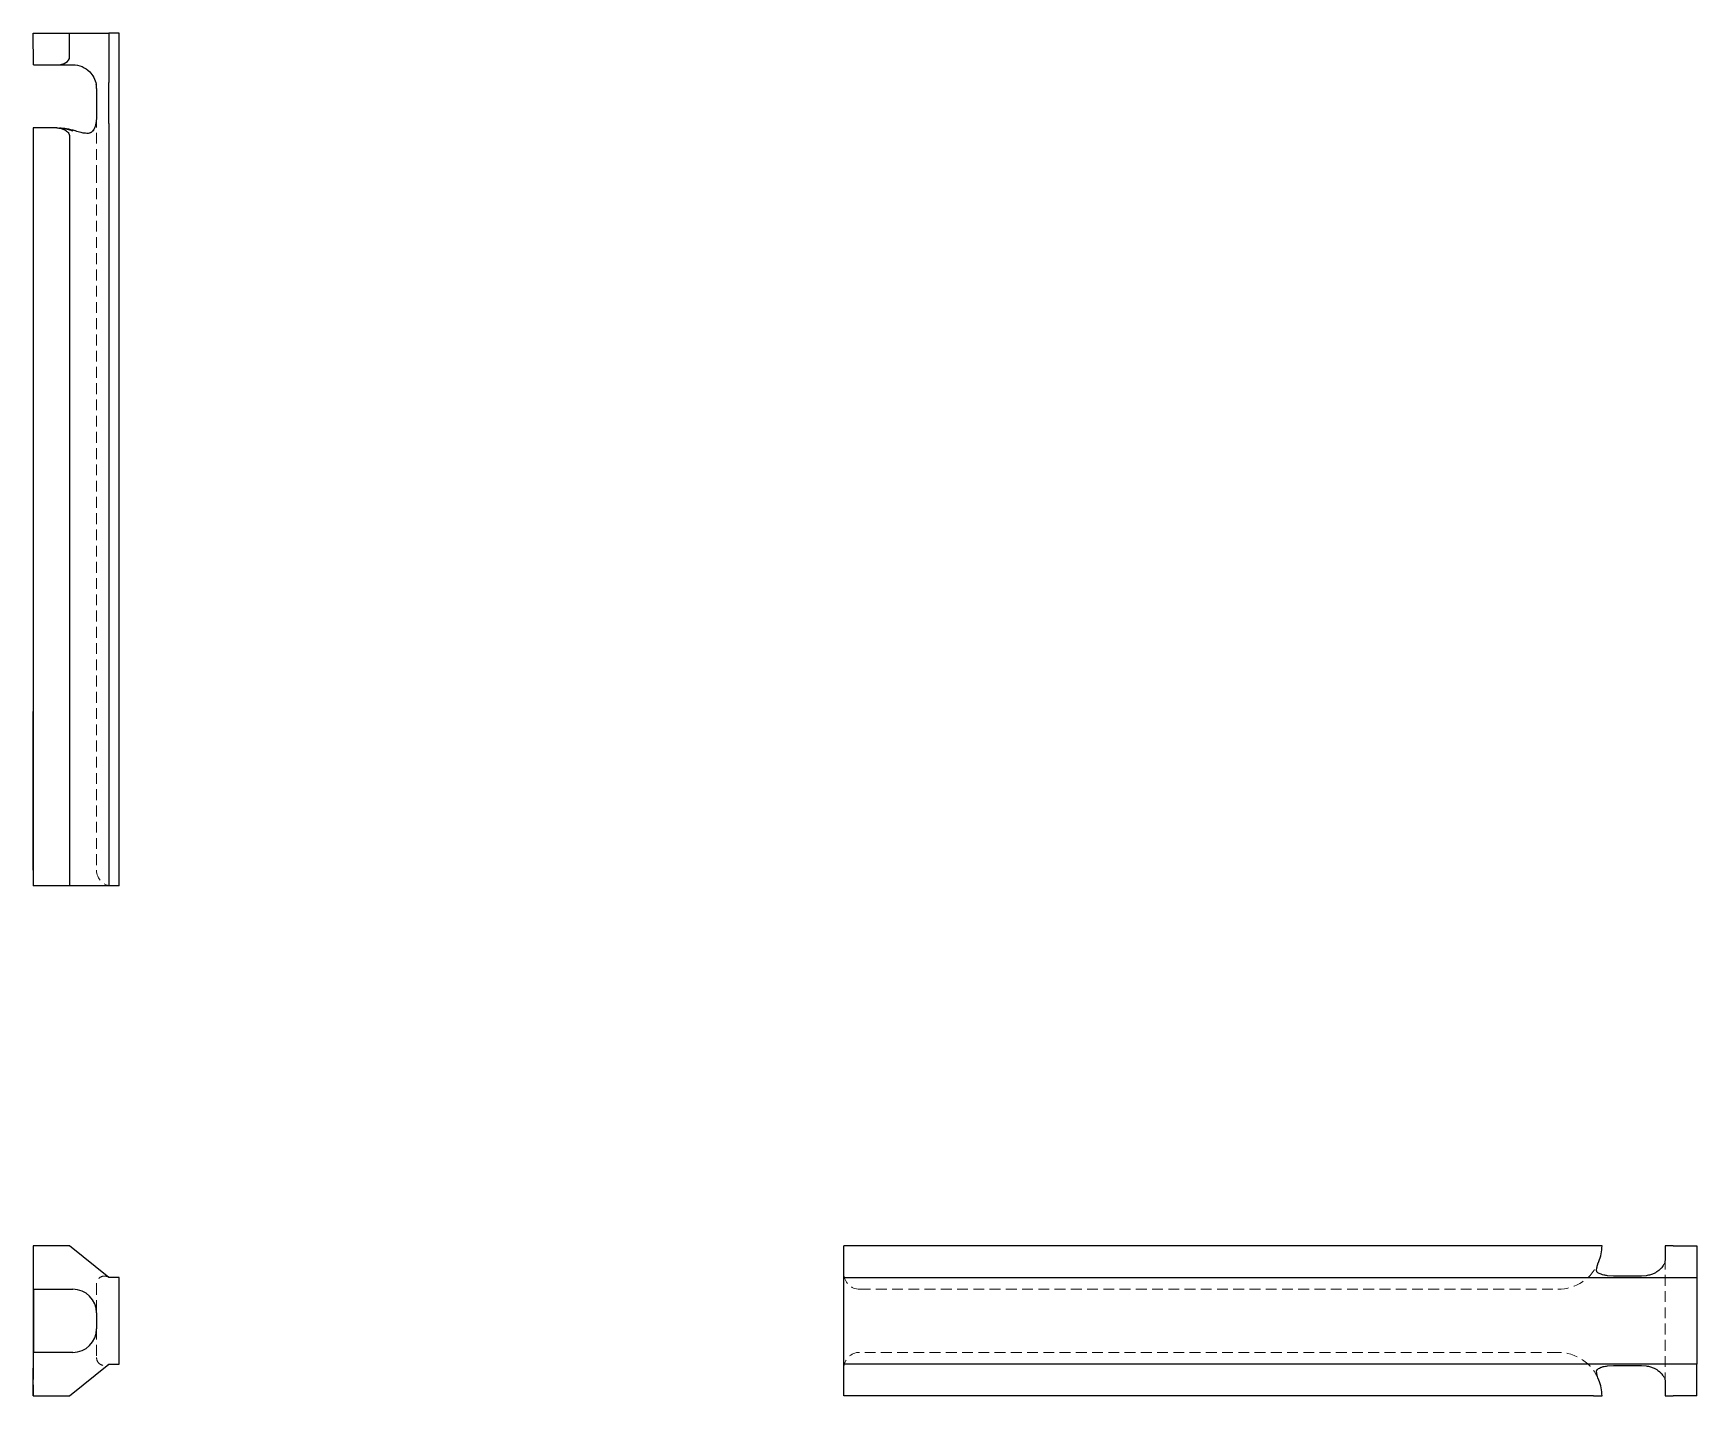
# Model space of a CAD drawing. Header units: millimetres. Extents: x 78 to 273, y 48 to 208.
import ezdxf

# ---------------------------------------------------------------- set-up
doc = ezdxf.new("R2010")
doc.units = ezdxf.units.MM
doc.linetypes.add('HIDDEN', pattern=[1.905, 1.27, -0.635])

msp = doc.modelspace()

# ---------------------------------------------------------------- linework, layer by layer
at = {"color": 7, "linetype": 'Continuous', "lineweight": 25}
for p, q in [((77.96, 208), (82.22, 208)), ((77.98, 204.3), (77.96, 208)), ((82.22, 205.22), (82.22, 208)), ((82.22, 208), (86.82, 208)), ((86.82, 208), (86.82, 202.21)), ((88.04, 208), (86.82, 208)), ((88.04, 108), (88.04, 208)), ((77.98, 204.3), (80.74, 204.3)), ((80.74, 204.3), (82.6, 204.3)), ((85.38, 201.52), (85.38, 198.23)), ((86.81, 198.23), (86.81, 201.52)), ((85.38, 198.15), (85.33, 197.58)), ((85.38, 198.23), (85.37, 198.13)), ((86.82, 197.42), (86.82, 108)), ((77.96, 196.9), (77.96, 108)), ((80.72, 196.9), (77.96, 196.9)), ((82.22, 195.9), (82.22, 108)), ((77.96, 109.85), (77.96, 128.44)), ((77.96, 109.85), (77.96, 108)), ((82.22, 108), (77.96, 108)), ((77.96, 108), (77.96, 108)), ((86.82, 108), (82.22, 108)), ((88.04, 108), (86.82, 108)), ((77.96, 65.79), (77.96, 62.55)), ((82.22, 65.79), (77.96, 65.79)), ((86.82, 62.09), (82.22, 65.79)), ((260.9, 65.79), (173, 65.79)), ((173, 62.09), (173, 65.79)), ((269.3, 65.79), (269.3, 64.29)), ((270.22, 65.79), (269.3, 65.79)), ((270.22, 65.79), (273, 65.79)), ((273, 65.79), (273, 62.09)), ((77.96, 62.55), (77.96, 60.7)), ((261.42, 63.68), (261.52, 63.95)), ((269.3, 64.29), (269.25, 63.78)), ((77.96, 60.7), (82.6, 60.7)), ((77.96, 60.7), (77.96, 53.3)), ((77.98, 60.7), (77.98, 53.3)), ((88.04, 62.09), (86.82, 62.09)), ((88.04, 51.91), (88.04, 62.09)), ((173, 51.91), (173, 62.09)), ((173, 62.09), (273, 62.09)), ((263.23, 62.24), (262.54, 62.28)), ((266.52, 62.24), (263.23, 62.24)), ((267.07, 62.28), (266.52, 62.24)), ((273, 62.09), (273, 51.91)), ((85.38, 57.92), (85.38, 56.07)), ((82.6, 53.3), (77.96, 53.3)), ((77.96, 48.21), (77.96, 51.45)), ((82.22, 48.21), (86.82, 51.91)), ((86.82, 51.91), (88.04, 51.91)), ((273, 51.91), (173, 51.91)), ((173, 48.21), (173, 51.91)), ((262.54, 51.71), (263.23, 51.76)), ((263.23, 51.76), (266.52, 51.76)), ((266.52, 51.76), (267.07, 51.72)), ((273, 48.21), (273, 51.91)), ((261.52, 50.05), (261.42, 50.32)), ((269.3, 49.71), (269.3, 48.21)), ((77.96, 48.21), (82.22, 48.21)), ((260.9, 48.21), (173, 48.21)), ((269.3, 48.21), (270.22, 48.21)), ((273, 48.21), (270.22, 48.21))]:
    msp.add_line(p, q, dxfattribs=at)
at = {"color": 7, "linetype": 'HIDDEN', "lineweight": 18}
for p, q in [((85.38, 198.23), (85.38, 191.72)), ((77.98, 196.9), (77.97, 191.72)), ((81.55, 196.82), (81.02, 196.87)), ((77.96, 128.44), (77.97, 191.72)), ((85.38, 191.72), (85.38, 109.85)), ((77.98, 65.79), (77.98, 60.7)), ((269.3, 64.29), (269.3, 49.71)), ((85.38, 61.32), (85.38, 57.92)), ((174.85, 60.7), (256.72, 60.7)), ((85.38, 56.07), (85.38, 52.68)), ((77.96, 53.3), (77.96, 48.21)), ((77.98, 53.3), (77.98, 48.21)), ((256.72, 53.3), (174.85, 53.3)), ((86.71, 51.84), (86.81, 51.91))]:
    msp.add_line(p, q, dxfattribs=at)
at = {"color": 7, "linetype": 'Continuous', "lineweight": 25, "flags": 128}
msp.add_lwpolyline([(77.96, 53.3), (77.96, 53.26), (77.96, 53.16), (77.96, 52.99), (77.96, 52.76), (77.96, 52.48), (77.96, 52.16), (77.96, 51.81), (77.96, 51.45)], dxfattribs=at)
at = {"color": 7, "linetype": 'HIDDEN', "lineweight": 18, "flags": 128}
msp.add_lwpolyline([(77.98, 48.21), (77.98, 48.88), (77.98, 49.53), (77.98, 50.16), (77.98, 50.76), (77.98, 51.31), (77.98, 51.81), (77.98, 52.25), (77.98, 52.62), (77.98, 52.91), (77.98, 53.13), (77.98, 53.26), (77.97, 53.3)], dxfattribs=at)
at = {"color": 7, "linetype": 'Continuous', "lineweight": 25}
for centre, start, end in [((82.6, 201.52), 0, 10.6447), ((82.6, 57.92), 0, 90), ((82.6, 56.07), 270, 0)]:
    msp.add_arc(centre, 2.78, start, end, dxfattribs=at)
at = {"color": 7, "linetype": 'HIDDEN', "lineweight": 18}
for centre, radius, start, end in [((87.23, 109.85), 1.85, 180, 270), ((174.85, 62.55), 1.85, 180, 270), ((256.72, 65.88), 5.18, 270, 338.0898), ((174.85, 51.45), 1.85, 90, 180), ((256.72, 48.12), 5.18, 21.9102, 90)]:
    msp.add_arc(centre, radius, start, end, dxfattribs=at)
at = {"color": 7, "linetype": 'Continuous', "lineweight": 25}
msp.add_ellipse((80.74, 205.22), major_axis=(1.48, 0), ratio=0.626835, start_param=4.712389, end_param=6.283185, dxfattribs=at)
for points, knots in [([(82.6, 204.3), (82.97, 204.3), (83.7, 204.15), (84.78, 203.42), (85.23, 202.58), (85.33, 202.04)], [0.185786, 0.185786, 0.185786, 0.185786, 0.581503, 0.97722, 1.570796, 1.570796, 1.570796, 1.570796]), ([(86.81, 201.52), (86.81, 201.58), (86.81, 201.64), (86.81, 201.7), (86.81, 201.76), (86.81, 201.81), (86.81, 201.87), (86.82, 201.98), (86.82, 202.1), (86.82, 202.21)], [0, 0, 0, 0, 0.0001737707, 0.0001737707, 0.0001737707, 0.0003475385, 0.0003475385, 0.0003475385, 0.0006836126, 0.0006836126, 0.0006836126, 0.0006836126]), ([(85.33, 197.58), (85.29, 197.4), (85.23, 197.1), (85.07, 196.74), (84.93, 196.53), (84.81, 196.41), (84.71, 196.34), (84.57, 196.29), (84.37, 196.25), (84.02, 196.26), (83.51, 196.35), (83.11, 196.48), (82.89, 196.55)], [0, 0, 0, 0, 0.1211543, 0.2123716, 0.2772914, 0.3211065, 0.3746406, 0.428724, 0.4956861, 0.6071614, 0.7748095, 1, 1, 1, 1]), ([(85.33, 197.58), (85.29, 197.4), (85.23, 197.1), (85.07, 196.75), (84.93, 196.54), (84.81, 196.41), (84.71, 196.34), (84.57, 196.29), (84.37, 196.25), (84.02, 196.26), (83.51, 196.35), (83.11, 196.48), (82.89, 196.55)], [0, 0, 0, 0, 0.120921, 0.211722, 0.276479, 0.32041, 0.374475, 0.428842, 0.495815, 0.607276, 0.775137, 1, 1, 1, 1]), ([(86.82, 197.42), (86.82, 197.49), (86.82, 197.56), (86.82, 197.63), (86.82, 197.7), (86.81, 197.76), (86.81, 197.83), (86.81, 197.97), (86.81, 198.1), (86.81, 198.23)], [0, 0, 0, 0, 0.0002060436, 0.0002060436, 0.0002060436, 0.0004120823, 0.0004120823, 0.0004120823, 0.0008139507, 0.0008139507, 0.0008139507, 0.0008139507]), ([(80.72, 196.9), (80.89, 196.9), (81.05, 196.88), (81.37, 196.8), (81.52, 196.74), (81.81, 196.58), (81.94, 196.48), (82.14, 196.22), (82.22, 196.06), (82.22, 195.9)], [0, 0, 0, 0, 0.25, 0.25, 0.5, 0.5, 0.75, 0.75, 1, 1, 1, 1]), ([(80.72, 196.9), (80.87, 196.89), (81.14, 196.88), (81.42, 196.85), (81.54, 196.82), (81.55, 196.82)], [0, 0, 0, 0, 0.5429745, 0.9810345, 1, 1, 1, 1]), ([(82.88, 196.55), (82.55, 196.64), (81.93, 196.82), (81.3, 196.85), (81.02, 196.87)], [0, 0, 0, 0, 0.543473, 1, 1, 1, 1]), ([(82.88, 196.55), (82.55, 196.65), (82.1, 196.78), (81.65, 196.81), (81.55, 196.82)], [0, 0, 0, 0, 0.757077, 1, 1, 1, 1]), ([(261.9, 65.79), (261.9, 65.79), (261.88, 65.79), (261.8, 65.79), (261.74, 65.79), (261.58, 65.79), (261.48, 65.79), (261.22, 65.79), (261.06, 65.79), (260.9, 65.79)], [0, 0, 0, 0, 0.25, 0.25, 0.5, 0.5, 0.75, 0.75, 1, 1, 1, 1]), ([(262.54, 62.28), (262.4, 62.31), (262.13, 62.35), (261.8, 62.45), (261.56, 62.55), (261.38, 62.66), (261.29, 62.76), (261.28, 62.8), (261.26, 62.85), (261.26, 62.91), (261.26, 63), (261.27, 63.13), (261.31, 63.36), (261.38, 63.56), (261.42, 63.68)], [0, 0, 0, 0, 0.104947, 0.194202, 0.268333, 0.328966, 0.421756, 0.490807, 0.533669, 0.57616, 0.626103, 0.710702, 0.834853, 1, 1, 1, 1]), ([(269.26, 63.78), (269.2, 63.68), (269.1, 63.5), (268.95, 63.3), (268.81, 63.14), (268.69, 63.02), (268.53, 62.88), (268.31, 62.72), (267.99, 62.55), (267.58, 62.38), (267.25, 62.32), (267.07, 62.28)], [0, 0, 0, 0, 0.223294, 0.378404, 0.444637, 0.501604, 0.561241, 0.654906, 0.755365, 0.870541, 1, 1, 1, 1]), ([(261.42, 50.32), (261.39, 50.42), (261.33, 50.6), (261.28, 50.81), (261.26, 50.97), (261.25, 51.09), (261.27, 51.17), (261.29, 51.23), (261.32, 51.27), (261.39, 51.33), (261.51, 51.42), (261.73, 51.53), (262.07, 51.64), (262.37, 51.69), (262.54, 51.71)], [0, 0, 0, 0, 0.151719, 0.263616, 0.348596, 0.432469, 0.512853, 0.567838, 0.611153, 0.655543, 0.707112, 0.779237, 0.875987, 1, 1, 1, 1]), ([(267.07, 51.72), (267.24, 51.68), (267.58, 51.62), (267.98, 51.45), (268.31, 51.28), (268.53, 51.12), (268.69, 50.98), (268.81, 50.86), (268.95, 50.7), (269.1, 50.5), (269.2, 50.32), (269.26, 50.22)], [0, 0, 0, 0, 0.129173, 0.244006, 0.344684, 0.438743, 0.498414, 0.555284, 0.621381, 0.77653, 1, 1, 1, 1]), ([(269.26, 50.22), (269.27, 50.16), (269.29, 49.98), (269.3, 49.81), (269.3, 49.71)], [0, 0, 0, 0, 0.3772698, 1, 1, 1, 1]), ([(260.9, 48.21), (261.06, 48.21), (261.22, 48.21), (261.48, 48.21), (261.58, 48.21), (261.74, 48.21), (261.8, 48.21), (261.88, 48.21), (261.9, 48.21), (261.9, 48.21)], [0, 0, 0, 0, 0.25, 0.25, 0.5, 0.5, 0.75, 0.75, 1, 1, 1, 1])]:
    msp.add_open_spline(points, degree=3, knots=knots, dxfattribs=at)
at = {"color": 7, "linetype": 'HIDDEN', "lineweight": 18}
for points, knots in [([(81.55, 196.82), (81.66, 196.8), (81.9, 196.75), (82.25, 196.65), (82.49, 196.57), (82.6, 196.52)], [0, 0, 0, 0, 0.314963, 0.673548, 1, 1, 1, 1]), ([(86.81, 62.09), (86.75, 62.13), (86.51, 62.25), (86.02, 62.27), (85.51, 61.91), (85.38, 61.51), (85.38, 61.32)], [0, 0, 0, 0, 0.1010675, 0.3867818, 0.6724961, 0.9582104, 0.9582104, 0.9582104, 0.9582104]), ([(85.38, 52.68), (85.38, 52.49), (85.51, 52.09), (86.02, 51.73), (86.51, 51.75), (86.75, 51.87), (86.81, 51.91)], [0, 0, 0, 0, 0.2857143, 0.5714286, 0.8571429, 0.9582104, 0.9582104, 0.9582104, 0.9582104])]:
    msp.add_open_spline(points, degree=3, knots=knots, dxfattribs=at)
at = {"color": 7, "linetype": 'Continuous', "lineweight": 25}
for points in [[(261.52, 63.95), (261.76, 64.53), (261.89, 65.16), (261.9, 65.79)], [(261.9, 48.21), (261.89, 48.84), (261.76, 49.47), (261.52, 50.05)]]:
    msp.add_open_spline(points, degree=3, dxfattribs=at)

doc.saveas('drawing.dxf')
